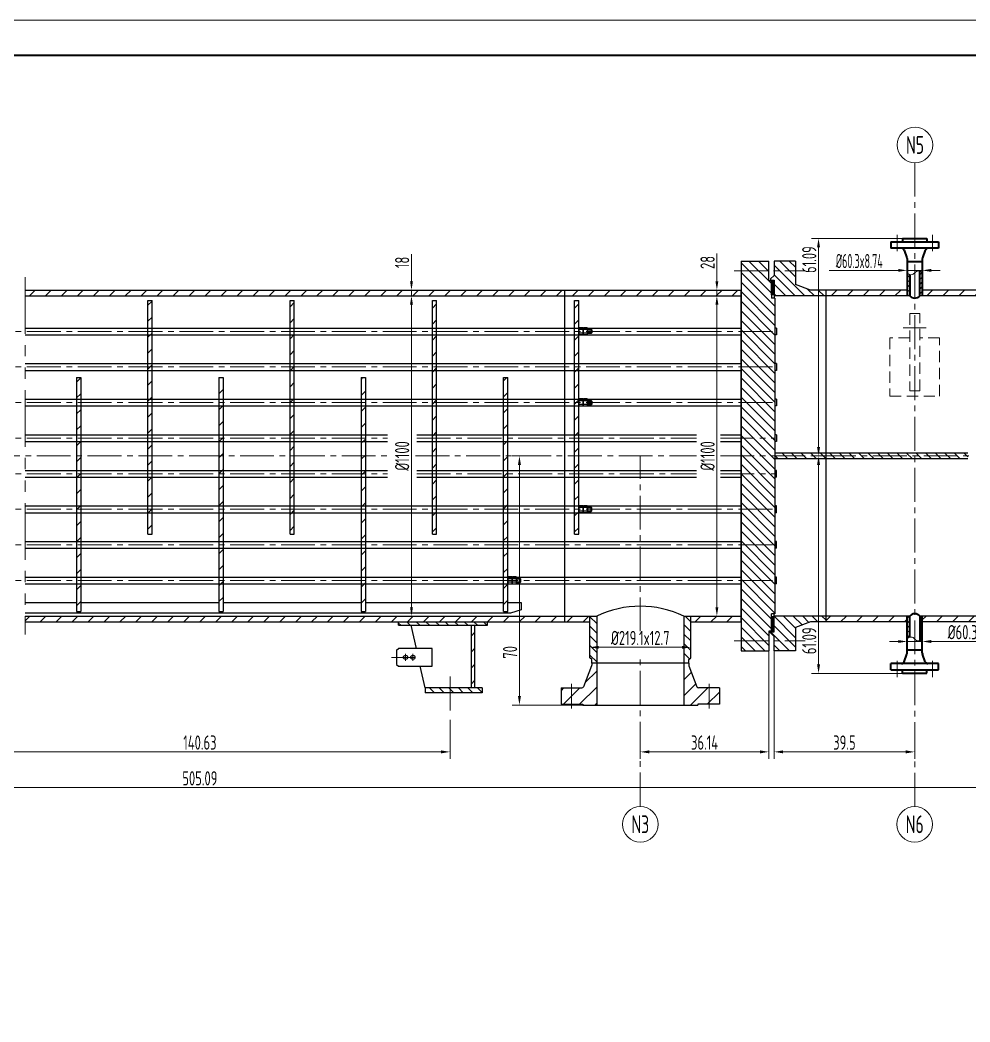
# Model space of a CAD drawing. Header units: millimetres. Extents: x 5765 to 6606, y -201 to 393.
# Drawn here: x 6048.9 to 6315.9, y 111.9 to 393.4 of the extents above; entities that cross this region are included whole.
import ezdxf
from ezdxf.enums import TextEntityAlignment as Align

# ---------------------------------------------------------------- set-up
doc = ezdxf.new("R2010")
doc.units = ezdxf.units.MM
for name, pattern in [('CENTER2', [28.575, 19.05, -3.175, 3.175, -3.175]), ('DASHED2', [9.525, 6.35, -3.175]), ('PHANTOM2', [31.75, 15.875, -3.175, 3.175, -3.175, 3.175, -3.175])]:
    doc.linetypes.add(name, pattern=pattern)
for name, color, linetype, lineweight in [('1粗实线', 7, 'Continuous', 35), ('2细实线', 3, 'Continuous', 13), ('3中心线', 1, 'CENTER2', 13), ('4虚线', 4, 'DASHED2', 13), ('5双点划线', 2, 'PHANTOM2', 13), ('6剖面线', 6, 'Continuous', 13), ('7文本', 2, 'Continuous', 13), ('8标注', 3, 'Continuous', 13), ('9图表', 4, 'Continuous', 13)]:
    doc.layers.add(name, color=color, linetype=linetype, lineweight=lineweight)
doc.styles.add('lanpec', font='bpec_e.shx', dxfattribs={"width": 0.75, "bigfont": 'hztxt.shx'})
doc.styles.add('lanpec-dim', font='bpec_e.shx', dxfattribs={"width": 0.75})
doc.dimstyles.new('lanpec', dxfattribs={"dimtxt": 4, "dimasz": 2.5, "dimexe": 2, "dimexo": 0, "dimtad": 1, "dimdsep": 46, "dimtxsty": 'lanpec-dim', "dimcen": 2.5, "dimclrd": 256, "dimclre": 256, "dimclrt": 256, "dimazin": 0, "dimtfac": 1, "dimtmove": 0, "dimatfit": 3, "dimfxl": 1, "dimlwd": -1, "dimlwe": -1, "dimarcsym": 0})
doc.dimstyles.new('lanpec$0', dxfattribs={"dimscale": 10, "dimtxt": 4, "dimasz": 2.5, "dimexe": 2, "dimexo": 0, "dimtad": 1, "dimdec": 1, "dimdsep": 46, "dimtxsty": 'lanpec-dim', "dimcen": 0.09, "dimclrd": 256, "dimclre": 256, "dimclrt": 256, "dimadec": 1, "dimazin": 0, "dimtfac": 0.707, "dimtdec": 1, "dimtmove": 0, "dimatfit": 3, "dimfxl": 1, "dimarcsym": 0})
pattern_1 = [(45, (5991.3217, 1257.0338), (-2.245064, 2.245064), [])]
pattern_2 = [(45, (6005.6217, 1257.0338), (-2.245064, 2.245064), [])]
pattern_3 = [(45, (4360.20915, 1256.1828), (-0.6735192, 0.6735192), [])]

# ---------------------------------------------------------------- blocks, each defined once
blk = doc.blocks.new('A1')
at = {"layer": '1粗实线'}
blk.add_lwpolyline([(-816, 10), (-10, 10), (-10, 584), (-816, 584)], close=True, dxfattribs=at)
at = {"layer": '9图表'}
blk.add_lwpolyline([(-841, 0), (0, 0), (0, 594), (-841, 594)], close=True, dxfattribs=at)
blk = doc.blocks.new('*D44')
at = {"layer": '8标注', "transparency": 16777216}
for p, q in [((6158.92, 315.95), (6160.92, 315.95)), ((6158.92, 313.45), (6158.92, 228.45)), ((6158.92, 225.95), (6160.92, 225.95))]:
    blk.add_line(p, q, dxfattribs=at)
for points in [[(6158.51, 313.45), (6159.34, 313.45), (6158.92, 315.95)], [(6158.51, 228.45), (6159.34, 228.45), (6158.92, 225.95)]]:
    blk.add_solid(points, dxfattribs=at)
at = {"layer": 'Defpoints', "color": 0, "transparency": 16777216}
for p in [(6158.92, 315.95), (6158.92, 225.95), (6158.92, 225.95)]:
    blk.add_point(p, dxfattribs=at)
at = {"layer": '8标注', "transparency": 16777216, "insert": (6156.3, 270.95), "char_height": 4, "attachment_point": 5, "rotation": 90, "style": 'lanpec-dim'}
blk.add_mtext('%%C1100', dxfattribs=at)
blk = doc.blocks.new('*D45')
at = {"layer": '8标注', "transparency": 16777216}
for p, q in [((6158.92, 320.05), (6158.92, 327.68)), ((6162.92, 317.55), (6156.92, 317.55)), ((6162.92, 315.95), (6156.92, 315.95)), ((6158.92, 315.95), (6158.92, 317.55)), ((6158.92, 313.45), (6158.92, 310.95))]:
    blk.add_line(p, q, dxfattribs=at)
for points in [[(6158.51, 320.05), (6159.34, 320.05), (6158.92, 317.55)], [(6158.51, 313.45), (6159.34, 313.45), (6158.92, 315.95)]]:
    blk.add_solid(points, dxfattribs=at)
at = {"layer": 'Defpoints', "color": 0, "transparency": 16777216}
for p in [(6158.92, 317.55), (6162.92, 317.55), (6162.92, 315.95)]:
    blk.add_point(p, dxfattribs=at)
at = {"layer": '8标注', "transparency": 16777216, "insert": (6156.3, 325.33), "char_height": 4, "attachment_point": 5, "rotation": 90, "style": 'lanpec-dim'}
blk.add_mtext('18', dxfattribs=at)
blk = doc.blocks.new('*D58')
at = {"layer": '8标注', "transparency": 16777216}
for p, q in [((6209.06, 217.17), (6209.06, 219.17)), ((6211.56, 217.17), (6234.93, 217.17)), ((6237.43, 215.78), (6237.43, 219.17))]:
    blk.add_line(p, q, dxfattribs=at)
for points in [[(6211.56, 217.59), (6211.56, 216.76), (6209.06, 217.17)], [(6234.93, 217.59), (6234.93, 216.76), (6237.43, 217.17)]]:
    blk.add_solid(points, dxfattribs=at)
at = {"layer": 'Defpoints', "color": 0, "transparency": 16777216}
for p in [(6209.06, 217.17), (6237.43, 217.17), (6237.43, 215.78)]:
    blk.add_point(p, dxfattribs=at)
at = {"layer": '8标注', "transparency": 16777216, "insert": (6223.24, 219.8), "char_height": 4, "attachment_point": 5, "style": 'lanpec-dim'}
blk.add_mtext('%%C219.1x12.7', dxfattribs=at)
blk = doc.blocks.new('*D63')
at = {"layer": '8标注', "transparency": 16777216}
for p, q in [((6298.25, 218.81), (6298.25, 220.81)), ((6302.52, 217.75), (6302.52, 220.81)), ((6295.75, 218.81), (6293.25, 218.81)), ((6298.25, 218.81), (6302.52, 218.81)), ((6305.02, 218.81), (6328.33, 218.81))]:
    blk.add_line(p, q, dxfattribs=at)
for points in [[(6295.75, 219.22), (6295.75, 218.39), (6298.25, 218.81)], [(6305.02, 219.22), (6305.02, 218.39), (6302.52, 218.81)]]:
    blk.add_solid(points, dxfattribs=at)
at = {"layer": 'Defpoints', "color": 0, "transparency": 16777216}
for p in [(6298.25, 218.81), (6298.25, 218.81), (6302.52, 217.75)]:
    blk.add_point(p, dxfattribs=at)
at = {"layer": '8标注', "transparency": 16777216, "insert": (6317.92, 221.43), "char_height": 4, "attachment_point": 5, "style": 'lanpec-dim'}
blk.add_mtext('%%C60.3x8.74', dxfattribs=at)
blk = doc.blocks.new('管口号')
at = {"layer": '2细实线'}
blk.add_circle((0, 5), 5, dxfattribs=at)
at = {"layer": '7文本', "style": 'lanpec', "width": 0.75}
blk.add_attdef('N', text='', height=5, dxfattribs=at).set_placement((0, 5), align=Align.MIDDLE_CENTER)
blk = doc.blocks.new('*D73')
at = {"layer": '8标注', "transparency": 16777216}
for p, q in [((5846.89, 270.95), (5846.89, 175.74)), ((6351.98, 270.95), (6351.98, 175.74)), ((5849.39, 177.74), (6349.48, 177.74))]:
    blk.add_line(p, q, dxfattribs=at)
for points in [[(5849.39, 178.16), (5849.39, 177.32), (5846.89, 177.74)], [(6349.48, 178.16), (6349.48, 177.32), (6351.98, 177.74)]]:
    blk.add_solid(points, dxfattribs=at)
at = {"layer": 'Defpoints', "color": 0, "transparency": 16777216}
for p in [(5846.89, 270.95), (6351.98, 270.95), (6351.98, 177.74)]:
    blk.add_point(p, dxfattribs=at)
at = {"layer": '8标注', "transparency": 16777216, "insert": (6099.44, 180.36), "char_height": 4, "attachment_point": 5, "style": 'lanpec-dim'}
blk.add_mtext('505.09', dxfattribs=at)
blk = doc.blocks.new('*D49')
at = {"layer": '8标注', "transparency": 16777216}
for p, q in [((6169.75, 196.79), (6169.75, 185.79)), ((6029.12, 187.79), (6029.12, 189.79)), ((6031.62, 187.79), (6167.25, 187.79))]:
    blk.add_line(p, q, dxfattribs=at)
for points in [[(6031.62, 188.21), (6031.62, 187.37), (6029.12, 187.79)], [(6167.25, 188.21), (6167.25, 187.37), (6169.75, 187.79)]]:
    blk.add_solid(points, dxfattribs=at)
at = {"layer": 'Defpoints', "color": 0, "transparency": 16777216}
for p in [(6169.75, 196.79), (6029.12, 187.79), (6169.75, 187.79)]:
    blk.add_point(p, dxfattribs=at)
at = {"layer": '8标注', "transparency": 16777216, "insert": (6099.44, 190.41), "char_height": 4, "attachment_point": 5, "style": 'lanpec-dim'}
blk.add_mtext('140.63', dxfattribs=at)
blk = doc.blocks.new('*D51')
at = {"layer": '8标注', "transparency": 16777216}
for p, q in [((6260.88, 216.2), (6260.88, 185.79)), ((6300.38, 193.87), (6300.38, 185.79)), ((6297.88, 187.79), (6263.38, 187.79))]:
    blk.add_line(p, q, dxfattribs=at)
for points in [[(6263.38, 188.21), (6263.38, 187.37), (6260.88, 187.79)], [(6297.88, 188.21), (6297.88, 187.37), (6300.38, 187.79)]]:
    blk.add_solid(points, dxfattribs=at)
at = {"layer": 'Defpoints', "color": 0, "transparency": 16777216}
for p in [(6260.88, 216.2), (6300.38, 193.87), (6260.88, 187.79)]:
    blk.add_point(p, dxfattribs=at)
at = {"layer": '8标注', "transparency": 16777216, "insert": (6280.63, 190.41), "char_height": 4, "attachment_point": 5, "style": 'lanpec-dim'}
blk.add_mtext('39.5', dxfattribs=at)
blk = doc.blocks.new('*D52')
at = {"layer": '8标注', "transparency": 16777216}
for p, q in [((6259.38, 216.2), (6259.38, 185.79)), ((6223.24, 195.31), (6223.24, 185.79)), ((6256.88, 187.79), (6225.74, 187.79))]:
    blk.add_line(p, q, dxfattribs=at)
for points in [[(6225.74, 188.21), (6225.74, 187.37), (6223.24, 187.79)], [(6256.88, 188.21), (6256.88, 187.37), (6259.38, 187.79)]]:
    blk.add_solid(points, dxfattribs=at)
at = {"layer": 'Defpoints', "color": 0, "transparency": 16777216}
for p in [(6259.38, 216.2), (6223.24, 195.31), (6223.24, 187.79)]:
    blk.add_point(p, dxfattribs=at)
at = {"layer": '8标注', "transparency": 16777216, "insert": (6241.31, 190.41), "char_height": 4, "attachment_point": 5, "style": 'lanpec-dim'}
blk.add_mtext('36.14', dxfattribs=at)
blk = doc.blocks.new('*D67')
at = {"layer": '8标注', "transparency": 16777216}
for p, q in [((6195.21, 270.95), (6187.27, 270.95)), ((6189.27, 203.45), (6189.27, 268.45)), ((6208.18, 200.95), (6187.27, 200.95))]:
    blk.add_line(p, q, dxfattribs=at)
for points in [[(6188.85, 268.45), (6189.69, 268.45), (6189.27, 270.95)], [(6188.85, 203.45), (6189.69, 203.45), (6189.27, 200.95)]]:
    blk.add_solid(points, dxfattribs=at)
at = {"layer": 'Defpoints', "color": 0, "transparency": 16777216}
for p in [(6189.27, 270.95), (6195.21, 270.95), (6208.18, 200.95)]:
    blk.add_point(p, dxfattribs=at)
at = {"layer": '8标注', "transparency": 16777216, "insert": (6186.65, 215.77), "char_height": 4, "attachment_point": 5, "rotation": 90, "style": 'lanpec-dim'}
blk.add_mtext('70', dxfattribs=at)
blk = doc.blocks.new('*D68')
at = {"layer": '8标注', "transparency": 16777216}
for p, q in [((6296.95, 332.04), (6271.35, 332.04)), ((6273.35, 329.54), (6273.35, 273.45)), ((6272.01, 270.95), (6275.35, 270.95))]:
    blk.add_line(p, q, dxfattribs=at)
for points in [[(6272.93, 329.54), (6273.77, 329.54), (6273.35, 332.04)], [(6272.93, 273.45), (6273.77, 273.45), (6273.35, 270.95)]]:
    blk.add_solid(points, dxfattribs=at)
at = {"layer": 'Defpoints', "color": 0, "transparency": 16777216}
for p in [(6296.95, 332.04), (6272.01, 270.95), (6273.35, 270.95)]:
    blk.add_point(p, dxfattribs=at)
at = {"layer": '8标注', "transparency": 16777216, "insert": (6270.73, 326.13), "char_height": 4, "attachment_point": 5, "rotation": 90, "style": 'lanpec-dim'}
blk.add_mtext('61.09', dxfattribs=at)
blk = doc.blocks.new('*D69')
at = {"layer": '8标注', "transparency": 16777216}
for p, q in [((6272.01, 270.95), (6275.35, 270.95)), ((6273.35, 212.36), (6273.35, 268.45)), ((6297.73, 209.86), (6271.35, 209.86))]:
    blk.add_line(p, q, dxfattribs=at)
for points in [[(6272.93, 268.45), (6273.77, 268.45), (6273.35, 270.95)], [(6272.93, 212.36), (6273.77, 212.36), (6273.35, 209.86)]]:
    blk.add_solid(points, dxfattribs=at)
at = {"layer": 'Defpoints', "color": 0, "transparency": 16777216}
for p in [(6272.01, 270.95), (6273.35, 270.95), (6297.73, 209.86)]:
    blk.add_point(p, dxfattribs=at)
at = {"layer": '8标注', "transparency": 16777216, "insert": (6270.73, 219.01), "char_height": 4, "attachment_point": 5, "rotation": 90, "style": 'lanpec-dim'}
blk.add_mtext('61.09', dxfattribs=at)
blk = doc.blocks.new('*D71')
at = {"layer": '8标注', "transparency": 16777216}
for p, q in [((6298.25, 323.09), (6298.25, 325.09)), ((6302.52, 324.15), (6302.52, 321.09)), ((6295.75, 323.09), (6276.35, 323.09)), ((6302.52, 323.09), (6298.25, 323.09)), ((6305.02, 323.09), (6307.52, 323.09))]:
    blk.add_line(p, q, dxfattribs=at)
for points in [[(6295.75, 323.51), (6295.75, 322.68), (6298.25, 323.09)], [(6305.02, 323.51), (6305.02, 322.68), (6302.52, 323.09)]]:
    blk.add_solid(points, dxfattribs=at)
at = {"layer": 'Defpoints', "color": 0, "transparency": 16777216}
for p in [(6302.52, 324.15), (6298.25, 323.09), (6298.25, 323.09)]:
    blk.add_point(p, dxfattribs=at)
at = {"layer": '8标注', "transparency": 16777216, "insert": (6284.8, 325.72), "char_height": 4, "attachment_point": 5, "style": 'lanpec-dim'}
blk.add_mtext('{\\W0.6;%%C60.3x8.74}', dxfattribs=at)
blk = doc.blocks.new('*D76')
at = {"layer": '8标注', "transparency": 16777216}
for p, q in [((6244.77, 315.95), (6246.77, 315.95)), ((6244.77, 313.45), (6244.77, 228.45)), ((6244.77, 225.95), (6246.77, 225.95))]:
    blk.add_line(p, q, dxfattribs=at)
for points in [[(6244.36, 313.45), (6245.19, 313.45), (6244.77, 315.95)], [(6244.36, 228.45), (6245.19, 228.45), (6244.77, 225.95)]]:
    blk.add_solid(points, dxfattribs=at)
at = {"layer": 'Defpoints', "color": 0, "transparency": 16777216}
for p in [(6244.77, 315.95), (6244.77, 225.95), (6244.77, 225.95)]:
    blk.add_point(p, dxfattribs=at)
at = {"layer": '8标注', "transparency": 16777216, "insert": (6242.15, 270.95), "char_height": 4, "attachment_point": 5, "rotation": 90, "style": 'lanpec-dim'}
blk.add_mtext('%%C1100', dxfattribs=at)
blk = doc.blocks.new('*D77')
at = {"layer": '8标注', "transparency": 16777216}
for p, q in [((6244.77, 320.05), (6244.77, 327.84)), ((6248.77, 317.55), (6242.77, 317.55)), ((6248.77, 315.95), (6242.77, 315.95)), ((6244.77, 315.95), (6244.77, 317.55)), ((6244.77, 313.45), (6244.77, 310.95))]:
    blk.add_line(p, q, dxfattribs=at)
for points in [[(6244.36, 320.05), (6245.19, 320.05), (6244.77, 317.55)], [(6244.36, 313.45), (6245.19, 313.45), (6244.77, 315.95)]]:
    blk.add_solid(points, dxfattribs=at)
at = {"layer": 'Defpoints', "color": 0, "transparency": 16777216}
for p in [(6244.77, 317.55), (6248.77, 317.55), (6248.77, 315.95)]:
    blk.add_point(p, dxfattribs=at)
at = {"layer": '8标注', "transparency": 16777216, "insert": (6242.15, 325.33), "char_height": 4, "attachment_point": 5, "rotation": 90, "style": 'lanpec-dim'}
blk.add_mtext('28', dxfattribs=at)

msp = doc.modelspace()

# ---------------------------------------------------------------- hatches: boundary and pattern name
at = {"layer": '6剖面线'}
h = msp.add_hatch(dxfattribs=at)
h.set_pattern_fill('ANSI31', color=256, scale=0.6, angle=90, style=0)
h.set_pattern_definition([(135, (731.47, -329.51), (-1.3470384, -1.3470384), [])])
h.paths.add_polyline_path([(6251.584, 325.701), (6259.384, 325.701), (6259.384, 322.951), (6251.584, 322.951)])
h.paths.add_polyline_path([(6251.584, 317.551), (6251.584, 322.951), (6259.384, 322.951), (6259.384, 320.201), (6260.084, 320.201), (6260.084, 316.201), (6260.084, 315.301), (6261.084, 315.301), (6261.084, 305.951), (6251.584, 305.951)])
h.paths.add_polyline_path([(6251.584, 305.951), (6261.084, 305.951), (6261.084, 295.951), (6251.584, 295.951)])
h.paths.add_polyline_path([(6251.584, 295.951), (6261.084, 295.951), (6261.084, 285.951), (6251.584, 285.951)])
h.paths.add_polyline_path([(6251.584, 285.951), (6261.084, 285.951), (6261.084, 275.951), (6251.584, 275.951)])
h.paths.add_polyline_path([(6251.584, 275.951), (6261.084, 275.951), (6261.084, 270.951), (6251.584, 270.951)])
h.paths.add_polyline_path([(6251.584, 270.951), (6261.084, 270.951), (6261.084, 265.951), (6251.584, 265.951)])
h.paths.add_polyline_path([(6251.584, 265.951), (6261.084, 265.951), (6261.084, 255.951), (6251.584, 255.951)])
h.paths.add_polyline_path([(6251.584, 255.951), (6261.084, 255.951), (6261.084, 245.951), (6251.584, 245.951)])
h.paths.add_polyline_path([(6251.584, 245.951), (6261.084, 245.951), (6261.084, 235.951), (6251.584, 235.951)])
h.paths.add_polyline_path([(6251.584, 235.951), (6261.084, 235.951), (6261.084, 226.601), (6260.084, 226.601), (6260.084, 221.701), (6259.384, 221.701), (6259.384, 218.951), (6251.584, 218.951)])
h.paths.add_polyline_path([(6251.584, 218.951), (6259.384, 218.951), (6259.384, 216.201), (6251.584, 216.201)])
h = msp.add_hatch(dxfattribs=at)
h.set_pattern_fill('ANSI31', color=256, scale=0.6, angle=90, style=0)
h.set_pattern_definition([(135, (-65372.3216, -31459.762), (-1.34703842, -1.34703842), [])])
h.paths.add_polyline_path([(6260.884, 322.951), (6260.884, 325.701), (6266.884, 325.701), (6266.884, 322.951)])
h.paths.add_polyline_path([(6266.884, 322.951), (6266.884, 319.151), (6271.084, 317.551), (6275.384, 317.551), (6275.384, 315.951), (6260.884, 315.951), (6260.884, 320.351), (6259.884, 320.351), (6259.884, 320.701), (6260.884, 321.701), (6260.884, 322.951)])
h = msp.add_hatch(dxfattribs=at)
h.set_pattern_fill('ANSI31', color=256, scale=0.3, style=0)
h.set_pattern_definition(pattern_3)
h.paths.add_polyline_path([(6301.8, 322.89, -0.1674325), (6302.52, 322.402), (6302.52, 315.951), (6301.8, 315.951)])
h.paths.add_polyline_path([(6298.248, 322.402, 0.1674325), (6298.968, 321.914), (6298.968, 315.951), (6298.248, 315.951)])
h = msp.add_hatch(dxfattribs=at)
h.set_pattern_fill('ANSI37', color=256, scale=0.1, style=0)
h.set_pattern_definition([(45, (4723.50433, 1249.8137), (-0.224506403, 0.224506403), []), (135, (4723.50433, 1249.8137), (-0.224506403, -0.224506403), [])])
h.paths.add_polyline_path([(6260.884, 316.201), (6260.084, 316.201), (6260.084, 320.201), (6260.884, 320.201)])
h = msp.add_hatch(dxfattribs=at)
h.set_pattern_fill('ANSI31', color=256, style=0)
h.set_pattern_definition(pattern_1)
h.paths.add_polyline_path([(6225.379, 317.551), (6225.379, 315.951), (6251.584, 315.951), (6251.584, 317.551)])
h.paths.add_polyline_path([(6225.379, 315.951), (6225.379, 317.551), (6050.332, 317.551), (6050.332, 315.951)])
h = msp.add_hatch(dxfattribs=at)
h.set_pattern_fill('ANSI31', color=256, style=0)
h.set_pattern_definition(pattern_2)
h.paths.add_polyline_path([(6302.52, 317.551), (6302.52, 315.951), (6325.384, 315.951), (6325.384, 317.551)])
h.paths.add_polyline_path([(6298.248, 315.951), (6298.248, 317.551), (6275.384, 317.551), (6275.384, 315.951)])
h = msp.add_hatch(dxfattribs=at)
h.set_pattern_fill('ANSI31', color=256, style=0)
h.set_pattern_definition(pattern_1)
h.paths.add_polyline_path([(6084.784, 248.951), (6085.984, 248.951), (6085.984, 314.651), (6084.784, 314.651)])
h = msp.add_hatch(dxfattribs=at)
h.set_pattern_fill('ANSI31', color=256, style=0)
h.set_pattern_definition(pattern_1)
h.paths.add_polyline_path([(6124.784, 248.951), (6125.984, 248.951), (6125.984, 314.651), (6124.784, 314.651)])
h = msp.add_hatch(dxfattribs=at)
h.set_pattern_fill('ANSI31', color=256, style=0)
h.set_pattern_definition(pattern_1)
h.paths.add_polyline_path([(6164.784, 248.951), (6165.984, 248.951), (6165.984, 314.651), (6164.784, 314.651)])
h = msp.add_hatch(dxfattribs=at)
h.set_pattern_fill('ANSI31', color=256, style=0)
h.set_pattern_definition([(45, (6031.3217, 1257.0338), (-2.245064, 2.245064), [])])
h.paths.add_polyline_path([(6204.784, 248.951), (6205.984, 248.951), (6205.984, 314.651), (6204.784, 314.651)])
h = msp.add_hatch(dxfattribs=at)
h.set_pattern_fill('ANSI31', color=256, style=0)
h.set_pattern_definition([(45, (6065.5334, 270.0236), (-2.24506, 2.24506), [])])
h.paths.add_polyline_path([(6065.984, 270.951), (6064.784, 270.951), (6064.784, 267.451), (6065.984, 267.451)])
h.paths.add_polyline_path([(6065.984, 267.451), (6064.784, 267.451), (6064.784, 260.951), (6065.984, 260.951)])
h.paths.add_polyline_path([(6065.984, 260.951), (6064.784, 260.951), (6064.784, 250.951), (6065.984, 250.951)])
h.paths.add_polyline_path([(6065.984, 250.951), (6064.784, 250.951), (6064.784, 240.951), (6065.984, 240.951)])
h.paths.add_polyline_path([(6065.984, 240.951), (6064.784, 240.951), (6064.784, 232.201), (6065.984, 232.201)])
h.paths.add_polyline_path([(6065.984, 232.201), (6064.784, 232.201), (6064.784, 227.251), (6065.984, 227.251)])
h.paths.add_polyline_path([(6065.984, 292.951), (6064.784, 292.951), (6064.784, 290.951), (6065.984, 290.951)])
h.paths.add_polyline_path([(6065.984, 290.951), (6064.784, 290.951), (6064.784, 280.951), (6065.984, 280.951)])
h.paths.add_polyline_path([(6065.984, 280.951), (6064.784, 280.951), (6064.784, 274.451), (6065.984, 274.451)])
h.paths.add_polyline_path([(6065.984, 274.451), (6064.784, 274.451), (6064.784, 270.951), (6065.984, 270.951)])
h = msp.add_hatch(dxfattribs=at)
h.set_pattern_fill('ANSI31', color=256, style=0)
h.set_pattern_definition(pattern_1)
h.paths.add_polyline_path([(6105.984, 292.951), (6104.784, 292.951), (6104.784, 227.251), (6105.984, 227.251)])
h = msp.add_hatch(dxfattribs=at)
h.set_pattern_fill('ANSI31', color=256, style=0)
h.set_pattern_definition(pattern_1)
h.paths.add_polyline_path([(6145.984, 292.951), (6144.784, 292.951), (6144.784, 227.251), (6145.984, 227.251)])
h = msp.add_hatch(dxfattribs=at)
h.set_pattern_fill('ANSI31', color=256, style=0)
h.set_pattern_definition(pattern_1)
h.paths.add_polyline_path([(6185.984, 292.951), (6184.784, 292.951), (6184.784, 227.251), (6185.984, 227.251)])
h = msp.add_hatch(dxfattribs=at)
h.set_pattern_fill('ANSI31', color=256, scale=0.6, angle=90, style=0)
h.set_pattern_definition([(135, (-1036.39, 25.12), (-1.3470384, -1.3470384), [])])
edge = h.paths.add_edge_path()
edge.add_ellipse((6327.884, 270.951), major_axis=(0, 45), ratio=0.5, start_angle=270, end_angle=271.01865, ccw=False)
edge.add_line((6350.384, 270.951), (6327.884, 270.951))
edge.add_line((6327.884, 270.951), (6327.884, 271.751))
edge.add_line((6327.884, 271.751), (6350.38, 271.751))
edge = h.paths.add_edge_path()
edge.add_ellipse((6327.884, 270.951), major_axis=(0, 45), ratio=0.5, start_angle=268.98135, end_angle=270, ccw=False)
edge.add_line((6350.38, 270.151), (6327.884, 270.151))
edge.add_line((6327.884, 270.151), (6327.884, 270.951))
edge.add_line((6327.884, 270.951), (6350.384, 270.951))
h.paths.add_polyline_path([(6261.084, 271.751), (6315.35, 271.751), (6315.35, 270.951), (6261.084, 270.951)])
h.paths.add_polyline_path([(6261.084, 270.951), (6315.35, 270.951), (6315.35, 270.151), (6261.084, 270.151)])
h.paths.add_polyline_path([(6322.38, 270.951), (6322.38, 270.151), (6327.884, 270.151), (6327.884, 270.951)])
h.paths.add_polyline_path([(6322.38, 271.751), (6322.38, 270.951), (6327.884, 270.951), (6327.884, 271.751)])
h = msp.add_hatch(dxfattribs=at)
h.set_pattern_fill('ANSI31', color=256, style=0)
h.set_pattern_definition([(45, (4709.2043, 1249.8137), (-2.245064, 2.245064), [])])
h.paths.add_polyline_path([(6251.584, 225.951), (6237.427, 225.951), (6237.427, 224.351), (6251.584, 224.351)])
h.paths.add_polyline_path([(6209.059, 224.351), (6209.059, 225.951), (6050.332, 225.951), (6050.332, 224.351), (6123.011, 224.351), (6123.925, 224.351), (6125.639, 224.351), (6127.493, 224.351), (6128.267, 224.351)])
h = msp.add_hatch(dxfattribs=at)
h.set_pattern_fill('ANSI31', color=256, scale=0.6, angle=90, style=0)
h.set_pattern_definition([(135, (6209.2634, 217.485), (-1.34704, -1.34704), [])])
h.paths.add_polyline_path([(6209.593, 225.951), (6209.059, 225.951), (6209.059, 214.246), (6209.593, 213.712)])
h.paths.add_polyline_path([(6237.427, 225.951), (6236.893, 225.951), (6236.893, 213.712), (6237.427, 214.246)])
h.paths.add_polyline_path([(6210.993, 212.751), (6209.593, 212.751), (6209.593, 225.951), (6210.993, 225.951)])
h.paths.add_polyline_path([(6236.893, 212.751), (6235.493, 212.751), (6235.493, 225.951), (6236.893, 225.951)])
h = msp.add_hatch(dxfattribs=at)
h.set_pattern_fill('ANSI31', color=256, scale=0.6, angle=90, style=0)
h.set_pattern_definition([(135, (6005.6217, 1257.0338), (-1.3470384, -1.3470384), [])])
h.paths.add_polyline_path([(6275.384, 225.951), (6275.384, 224.351), (6271.084, 224.351), (6266.884, 222.751), (6266.884, 218.951), (6260.884, 218.951), (6260.884, 220.201), (6259.884, 221.201), (6259.884, 221.551), (6260.884, 221.551), (6260.884, 225.951)])
h.paths.add_polyline_path([(6266.884, 218.951), (6266.884, 216.201), (6260.884, 216.201), (6260.884, 218.951)])
h = msp.add_hatch(dxfattribs=at)
h.set_pattern_fill('ANSI37', color=256, scale=0.1, style=0)
h.set_pattern_definition([(315, (-65372.32156, 32001.66342), (-0.224506403, -0.224506403), []), (225, (-65372.32156, 32001.66342), (-0.224506403, 0.224506403), [])])
h.paths.add_polyline_path([(6260.884, 221.701), (6260.084, 221.701), (6260.084, 225.701), (6260.884, 225.701)])
h = msp.add_hatch(dxfattribs=at)
h.set_pattern_fill('ANSI31', color=256, style=0)
h.set_pattern_definition(pattern_2)
h.paths.add_polyline_path([(6302.52, 224.351), (6302.52, 225.951), (6325.384, 225.951), (6325.384, 224.351)])
h.paths.add_polyline_path([(6298.248, 225.951), (6298.248, 224.351), (6275.384, 224.351), (6275.384, 225.951)])
h = msp.add_hatch(dxfattribs=at)
h.set_pattern_fill('ANSI31', color=256, scale=0.3, style=0)
h.set_pattern_definition(pattern_3)
h.paths.add_polyline_path([(6301.8, 219.011, 0.1674325), (6302.52, 219.499), (6302.52, 225.951), (6301.8, 225.951)])
h.paths.add_polyline_path([(6298.248, 219.499, -0.1674325), (6298.968, 219.987), (6298.968, 225.951), (6298.248, 225.951)])
h = msp.add_hatch(dxfattribs=at)
h.set_pattern_fill('ANSI31', color=256, scale=0.6, angle=90, style=0)
h.set_pattern_definition([(135, (6168.8044, 223.8968), (-1.34704, -1.34704), [])])
h.paths.add_polyline_path([(6172.618, 224.351), (6167.363, 224.351), (6167.363, 223.351), (6172.618, 223.351)])
h.paths.add_polyline_path([(6167.363, 223.351), (6167.363, 224.351), (6155.253, 224.351), (6155.253, 223.351)])
h.paths.add_polyline_path([(6172.618, 224.351), (6172.618, 223.351), (6180.253, 223.351), (6180.253, 224.351)])
h = msp.add_hatch(dxfattribs=at)
h.set_pattern_fill('ANSI31', color=256, style=0)
h.set_pattern_definition([(45, (4753.5555, 1249.8137), (-2.245064, 2.245064), [])])
h.paths.add_polyline_path([(6176.753, 223.351), (6175.753, 223.351), (6175.753, 205.751), (6176.753, 205.751)])
h = msp.add_hatch(dxfattribs=at)
h.set_pattern_fill('ANSI31', color=256, style=0)
h.set_pattern_definition(pattern_1)
h.paths.add_polyline_path([(6242.613, 205.761), (6241.113, 205.761), (6241.113, 201.151), (6242.613, 201.151)])
h.paths.add_polyline_path([(6244.113, 205.761), (6242.613, 205.761), (6242.613, 201.151), (6244.113, 201.151)])
h.paths.add_polyline_path([(6241.113, 201.151), (6239.433, 201.151), (6239.433, 200.951), (6235.493, 200.951), (6235.493, 212.751), (6236.893, 212.751), (6236.893, 212.143, 0.09138), (6236.926, 211.965), (6239.17, 206.082, 0.3110597), (6239.637, 205.761), (6241.113, 205.761)])
h.paths.add_polyline_path([(6245.493, 201.151), (6244.113, 201.151), (6244.113, 205.761), (6245.493, 205.761)])
h.paths.add_polyline_path([(6210.993, 200.951), (6207.053, 200.951), (6207.053, 201.151), (6203.873, 201.151), (6203.873, 205.761), (6206.849, 205.761, 0.3110597), (6207.316, 206.082), (6209.56, 211.965, 0.09138), (6209.593, 212.143), (6209.593, 212.751), (6210.993, 212.751)])
h.paths.add_polyline_path([(6203.873, 201.151), (6200.993, 201.151), (6200.993, 205.761), (6203.873, 205.761)])
h = msp.add_hatch(dxfattribs=at)
h.set_pattern_fill('ANSI31', color=256, scale=0.6, angle=90, style=0)
h.set_pattern_definition([(135, (4753.5555, 1249.8137), (-1.3470384, -1.3470384), [])])
h.paths.add_polyline_path([(6178.753, 204.351), (6178.753, 205.751), (6169.753, 205.751), (6169.753, 204.351)])
h.paths.add_polyline_path([(6169.753, 204.351), (6169.753, 205.751), (6162.753, 205.751), (6162.753, 204.351)])

# ---------------------------------------------------------------- linework, layer by layer
for p, q in [((6251.584, 325.701), (6251.584, 317.551)), ((6251.584, 325.701), (6259.384, 325.701)), ((6251.584, 325.701), (6251.584, 317.551)), ((6259.384, 320.201), (6259.384, 325.701)), ((6260.884, 325.701), (6260.884, 321.701)), ((6266.884, 325.701), (6260.884, 325.701)), ((6266.884, 325.701), (6266.884, 319.151)), ((6259.884, 320.701), (6260.884, 321.701)), ((6260.084, 320.201), (6259.384, 320.201)), ((6260.084, 320.201), (6259.384, 320.201)), ((6259.884, 320.701), (6259.884, 320.201)), ((6259.884, 320.351), (6260.884, 320.351)), ((6260.084, 320.201), (6260.084, 315.301)), ((6260.884, 320.351), (6260.884, 315.301)), ((6271.084, 317.551), (6266.884, 319.151)), ((6050.332, 317.551), (6225.379, 317.551)), ((6050.332, 315.951), (6224.659, 315.951)), ((6201.917, 317.551), (6201.917, 224.351)), ((6224.659, 315.951), (6251.584, 315.951)), ((6225.379, 317.551), (6251.584, 317.551)), ((6251.584, 224.351), (6251.584, 317.551)), ((6251.584, 317.551), (6251.584, 216.201)), ((6275.384, 315.951), (6260.884, 315.951)), ((6275.384, 317.551), (6271.084, 317.551)), ((6275.384, 317.551), (6275.384, 270.951)), ((6298.248, 317.551), (6275.384, 317.551)), ((6298.968, 315.951), (6275.384, 315.951)), ((6325.384, 315.951), (6301.8, 315.951)), ((6325.384, 317.551), (6302.52, 317.551)), ((6084.784, 248.951), (6084.784, 314.651)), ((6084.784, 314.651), (6085.984, 314.651)), ((6085.984, 248.951), (6085.984, 314.651)), ((6124.784, 248.951), (6124.784, 314.651)), ((6124.784, 314.651), (6125.984, 314.651)), ((6125.984, 248.951), (6125.984, 314.651)), ((6164.784, 248.951), (6164.784, 314.651)), ((6164.784, 314.651), (6165.984, 314.651)), ((6165.984, 248.951), (6165.984, 314.651)), ((6204.784, 248.951), (6204.784, 314.651)), ((6204.784, 314.651), (6205.984, 314.651)), ((6205.984, 248.951), (6205.984, 314.651)), ((6261.084, 315.301), (6260.084, 315.301)), ((6261.084, 315.301), (6261.084, 226.601)), ((6050.332, 306.901), (6251.584, 306.901)), ((6205.984, 306.901), (6209.834, 306.901)), ((6207.133, 306.951), (6206.055, 306.951)), ((6208.353, 306.951), (6207.275, 306.951)), ((6261.534, 306.901), (6261.084, 306.901)), ((6261.534, 306.901), (6261.534, 305.001)), ((6050.332, 305.001), (6251.584, 305.001)), ((6205.984, 305.201), (6205.984, 306.701)), ((6205.984, 305.001), (6209.834, 305.001)), ((6207.133, 306.451), (6206.055, 306.451)), ((6207.133, 305.451), (6206.055, 305.451)), ((6207.133, 304.951), (6206.055, 304.951)), ((6207.204, 305.201), (6207.204, 306.701)), ((6207.204, 305.201), (6207.204, 306.701)), ((6208.353, 306.451), (6207.275, 306.451)), ((6208.353, 305.451), (6207.275, 305.451)), ((6208.353, 304.951), (6207.275, 304.951)), ((6208.424, 305.201), (6208.424, 306.701)), ((6208.424, 306.551), (6209.424, 306.551)), ((6208.424, 306.351), (6209.624, 306.351)), ((6209.624, 305.551), (6208.424, 305.551)), ((6209.424, 305.351), (6208.424, 305.351)), ((6209.424, 306.551), (6209.624, 306.351)), ((6209.424, 306.551), (6209.424, 305.351)), ((6209.624, 305.551), (6209.424, 305.351)), ((6209.624, 306.351), (6209.624, 305.551)), ((6261.534, 305.001), (6261.084, 305.001)), ((6050.332, 296.901), (6251.584, 296.901)), ((6261.534, 296.901), (6261.084, 296.901)), ((6261.534, 296.901), (6261.534, 295.001)), ((6050.332, 295.001), (6251.584, 295.001)), ((6064.784, 292.951), (6064.784, 227.251)), ((6064.784, 292.951), (6065.984, 292.951)), ((6065.984, 292.951), (6065.984, 227.251)), ((6104.784, 292.951), (6104.784, 227.251)), ((6104.784, 292.951), (6105.984, 292.951)), ((6105.984, 292.951), (6105.984, 227.251)), ((6144.784, 292.951), (6144.784, 227.251)), ((6144.784, 292.951), (6145.984, 292.951)), ((6145.984, 292.951), (6145.984, 227.251)), ((6184.784, 227.251), (6184.784, 292.951)), ((6184.784, 292.951), (6185.984, 292.951)), ((6185.984, 227.251), (6185.984, 292.951)), ((6261.534, 295.001), (6261.084, 295.001)), ((6050.332, 286.901), (6251.584, 286.901)), ((6050.332, 285.001), (6251.584, 285.001)), ((6205.984, 286.901), (6209.834, 286.901)), ((6205.984, 285.201), (6205.984, 286.701)), ((6205.984, 285.001), (6209.834, 285.001)), ((6207.133, 286.951), (6206.055, 286.951)), ((6207.133, 286.451), (6206.055, 286.451)), ((6207.133, 285.451), (6206.055, 285.451)), ((6207.133, 284.951), (6206.055, 284.951)), ((6207.204, 285.201), (6207.204, 286.701)), ((6207.204, 285.201), (6207.204, 286.701)), ((6208.353, 286.951), (6207.275, 286.951)), ((6208.353, 286.451), (6207.275, 286.451)), ((6208.353, 285.451), (6207.275, 285.451)), ((6208.353, 284.951), (6207.275, 284.951)), ((6208.424, 285.201), (6208.424, 286.701)), ((6208.424, 286.551), (6209.424, 286.551)), ((6208.424, 286.351), (6209.624, 286.351)), ((6209.624, 285.551), (6208.424, 285.551)), ((6209.424, 285.351), (6208.424, 285.351)), ((6209.424, 286.551), (6209.624, 286.351)), ((6209.424, 286.551), (6209.424, 285.351)), ((6209.624, 285.551), (6209.424, 285.351)), ((6209.624, 286.351), (6209.624, 285.551)), ((6261.534, 286.901), (6261.084, 286.901)), ((6261.534, 285.001), (6261.084, 285.001)), ((6261.534, 286.901), (6261.534, 285.001)), ((6050.332, 276.901), (6152.221, 276.901)), ((6160.381, 276.901), (6239.02, 276.901)), ((6245.77, 276.901), (6251.584, 276.901)), ((6261.534, 276.901), (6261.084, 276.901)), ((6261.534, 276.901), (6261.534, 275.001)), ((6050.332, 275.001), (6152.221, 275.001)), ((6160.381, 275.001), (6239.02, 275.001)), ((6245.77, 275.001), (6251.584, 275.001)), ((6261.534, 275.001), (6261.084, 275.001)), ((6315.35, 271.751), (6261.084, 271.751)), ((6275.384, 270.951), (6275.384, 224.351)), ((6315.35, 270.151), (6261.084, 270.151)), ((6050.332, 266.901), (6152.221, 266.901)), ((6050.332, 265.001), (6152.221, 265.001)), ((6160.381, 266.901), (6239.02, 266.901)), ((6160.381, 265.001), (6239.02, 265.001)), ((6245.77, 266.901), (6251.584, 266.901)), ((6245.77, 265.001), (6251.584, 265.001)), ((6261.534, 266.901), (6261.084, 266.901)), ((6261.534, 265.001), (6261.084, 265.001)), ((6261.534, 265.001), (6261.534, 266.901)), ((6050.332, 256.901), (6251.584, 256.901)), ((6205.984, 256.901), (6209.834, 256.901)), ((6205.984, 256.701), (6205.984, 255.201)), ((6207.133, 256.951), (6206.055, 256.951)), ((6207.133, 256.451), (6206.055, 256.451)), ((6207.204, 256.701), (6207.204, 255.201)), ((6207.204, 256.701), (6207.204, 255.201)), ((6208.353, 256.951), (6207.275, 256.951)), ((6208.353, 256.451), (6207.275, 256.451)), ((6208.424, 256.701), (6208.424, 255.201)), ((6209.424, 256.551), (6208.424, 256.551)), ((6209.624, 256.351), (6208.424, 256.351)), ((6209.624, 256.351), (6209.424, 256.551)), ((6209.424, 255.351), (6209.424, 256.551)), ((6209.624, 255.551), (6209.624, 256.351)), ((6261.534, 256.901), (6261.084, 256.901)), ((6261.534, 255.001), (6261.534, 256.901)), ((6050.332, 255.001), (6251.584, 255.001)), ((6205.984, 255.001), (6209.834, 255.001)), ((6207.133, 255.451), (6206.055, 255.451)), ((6207.133, 254.951), (6206.055, 254.951)), ((6208.353, 255.451), (6207.275, 255.451)), ((6208.353, 254.951), (6207.275, 254.951)), ((6208.424, 255.551), (6209.624, 255.551)), ((6208.424, 255.351), (6209.424, 255.351)), ((6209.424, 255.351), (6209.624, 255.551)), ((6261.534, 255.001), (6261.084, 255.001)), ((6084.784, 248.951), (6085.984, 248.951)), ((6124.784, 248.951), (6125.984, 248.951)), ((6164.784, 248.951), (6165.984, 248.951)), ((6204.784, 248.951), (6205.984, 248.951)), ((6050.332, 246.901), (6251.584, 246.901)), ((6050.332, 245.001), (6251.584, 245.001)), ((6261.534, 246.901), (6261.084, 246.901)), ((6261.534, 245.001), (6261.084, 245.001)), ((6261.534, 245.001), (6261.534, 246.901)), ((6050.332, 236.901), (6251.584, 236.901)), ((6185.984, 236.901), (6189.834, 236.901)), ((6185.984, 236.701), (6185.984, 235.201)), ((6187.133, 236.951), (6186.055, 236.951)), ((6187.204, 236.701), (6187.204, 235.201)), ((6187.204, 236.701), (6187.204, 235.201)), ((6188.353, 236.951), (6187.275, 236.951)), ((6188.424, 236.701), (6188.424, 235.201)), ((6189.424, 236.551), (6188.424, 236.551)), ((6189.624, 236.351), (6189.424, 236.551)), ((6189.424, 235.351), (6189.424, 236.551)), ((6261.534, 236.901), (6261.084, 236.901)), ((6261.534, 235.001), (6261.534, 236.901)), ((6050.332, 235.001), (6251.584, 235.001)), ((6185.984, 235.001), (6189.834, 235.001)), ((6187.133, 236.451), (6186.055, 236.451)), ((6187.133, 235.451), (6186.055, 235.451)), ((6187.133, 234.951), (6186.055, 234.951)), ((6188.353, 236.451), (6187.275, 236.451)), ((6188.353, 235.451), (6187.275, 235.451)), ((6188.353, 234.951), (6187.275, 234.951)), ((6189.624, 236.351), (6188.424, 236.351)), ((6188.424, 235.551), (6189.624, 235.551)), ((6188.424, 235.351), (6189.424, 235.351)), ((6189.424, 235.351), (6189.624, 235.551)), ((6189.624, 235.551), (6189.624, 236.351)), ((6261.534, 235.001), (6261.084, 235.001)), ((6050.332, 229.751), (6064.784, 229.751)), ((6065.984, 229.751), (6104.784, 229.751)), ((6105.984, 229.751), (6144.784, 229.751)), ((6145.984, 229.751), (6184.784, 229.751)), ((6185.984, 229.751), (6189.784, 229.751)), ((6185.984, 229.751), (6189.784, 229.751)), ((6189.784, 229.751), (6189.784, 227.751)), ((6186.784, 226.751), (6050.332, 226.751)), ((6050.332, 225.951), (6210.993, 225.951)), ((6064.784, 227.251), (6065.984, 227.251)), ((6104.784, 227.251), (6105.984, 227.251)), ((6144.784, 227.251), (6145.984, 227.251)), ((6184.784, 227.251), (6185.984, 227.251)), ((6189.784, 227.751), (6186.784, 226.751)), ((6209.059, 214.246), (6209.059, 225.951)), ((6210.993, 225.951), (6210.993, 200.951)), ((6235.493, 225.951), (6251.584, 225.951)), ((6235.493, 225.951), (6235.493, 200.951)), ((6237.427, 214.246), (6237.427, 225.951)), ((6261.084, 226.601), (6260.084, 226.601)), ((6260.084, 221.701), (6260.084, 226.601)), ((6260.884, 221.551), (6260.884, 226.601)), ((6275.384, 225.951), (6260.884, 225.951)), ((6298.968, 225.951), (6275.384, 225.951)), ((6325.384, 225.951), (6301.8, 225.951)), ((6050.332, 224.351), (6123.011, 224.351)), ((6123.011, 224.351), (6209.059, 224.351)), ((6155.253, 223.351), (6155.253, 224.351)), ((6155.253, 223.351), (6167.363, 223.351)), ((6160.299, 216.851), (6158.861, 223.351)), ((6167.363, 223.351), (6180.253, 223.351)), ((6175.753, 205.751), (6175.753, 223.351)), ((6176.753, 205.751), (6176.753, 223.351)), ((6180.253, 223.351), (6180.253, 224.351)), ((6237.427, 224.351), (6251.584, 224.351)), ((6271.084, 224.351), (6266.884, 222.751)), ((6266.884, 222.751), (6266.884, 216.201)), ((6275.384, 224.351), (6271.084, 224.351)), ((6298.248, 224.351), (6275.384, 224.351)), ((6325.384, 224.351), (6302.52, 224.351)), ((6260.084, 221.701), (6259.384, 221.701)), ((6260.084, 221.701), (6259.384, 221.701)), ((6259.384, 221.701), (6259.384, 216.201)), ((6259.884, 221.201), (6259.884, 221.701)), ((6259.884, 221.551), (6260.884, 221.551)), ((6259.884, 221.201), (6260.884, 220.201)), ((6260.884, 216.201), (6260.884, 220.201)), ((6209.593, 213.712), (6209.059, 214.246)), ((6236.893, 213.712), (6237.427, 214.246)), ((6251.584, 216.201), (6259.384, 216.201)), ((6266.884, 216.201), (6260.884, 216.201)), ((6162.753, 205.751), (6161.404, 211.851)), ((6209.56, 211.965), (6207.316, 206.082)), ((6209.593, 212.751), (6209.593, 213.712)), ((6209.593, 212.751), (6209.593, 213.712)), ((6236.893, 212.751), (6209.593, 212.751)), ((6209.593, 212.751), (6209.593, 212.143)), ((6236.893, 212.751), (6236.893, 213.712)), ((6236.893, 212.751), (6236.893, 213.712)), ((6236.893, 212.751), (6236.893, 212.143)), ((6236.926, 211.965), (6239.17, 206.082)), ((6178.753, 205.751), (6162.753, 205.751)), ((6162.753, 205.751), (6162.753, 204.351)), ((6178.753, 205.751), (6178.753, 204.351)), ((6200.993, 205.761), (6200.993, 201.151)), ((6200.993, 205.761), (6206.849, 205.761)), ((6245.493, 205.761), (6239.637, 205.761)), ((6245.493, 205.761), (6245.493, 201.151)), ((6178.753, 204.351), (6162.753, 204.351)), ((6178.753, 204.351), (6162.753, 204.351)), ((6200.993, 201.151), (6207.053, 201.151)), ((6207.053, 201.151), (6207.053, 200.951)), ((6207.053, 200.951), (6239.433, 200.951)), ((6245.493, 201.151), (6239.433, 201.151)), ((6239.433, 201.151), (6239.433, 200.951))]:
    msp.add_line(p, q)
at = {"ltscale": 2}
for p, q in [((6154.753, 216.351), (6155.253, 216.851)), ((6164.753, 216.851), (6155.253, 216.851)), ((6164.753, 211.851), (6164.753, 216.851)), ((6154.753, 216.351), (6154.753, 212.351)), ((6154.753, 212.351), (6155.253, 211.851)), ((6155.253, 211.851), (6164.753, 211.851))]:
    msp.add_line(p, q, dxfattribs=at)
for points in [[(6260.084, 320.201), (6260.884, 320.201), (6260.884, 316.201), (6260.084, 316.201), (6260.084, 320.201)], [(6260.084, 221.701), (6260.884, 221.701), (6260.884, 225.701), (6260.084, 225.701), (6260.084, 221.701)]]:
    msp.add_lwpolyline(points)
at = {"ltscale": 3}
for centre in [(6157.253, 214.351), (6159.307, 214.351)]:
    msp.add_circle(centre, 0.6, dxfattribs=at)
for centre, radius, start, end in [((6206.46, 306.701), 0.477, 148.35948, 211.64052), ((6206.727, 306.701), 0.477, 328.35948, 31.64052), ((6207.68, 306.701), 0.477, 148.35948, 211.64052), ((6207.947, 306.701), 0.477, 328.35948, 31.64052), ((6207.784, 305.951), 1.8, 163.87238, 196.12762), ((6206.46, 305.201), 0.477, 148.35948, 211.64052), ((6205.404, 305.951), 1.8, 343.87238, 16.12762), ((6206.727, 305.201), 0.477, 328.35948, 31.64052), ((6209.004, 305.951), 1.8, 163.87238, 196.12762), ((6207.68, 305.201), 0.477, 148.35948, 211.64052), ((6206.624, 305.951), 1.8, 343.87238, 16.12762), ((6207.947, 305.201), 0.477, 328.35948, 31.64052), ((6206.46, 286.701), 0.477, 148.35948, 211.64052), ((6207.784, 285.951), 1.8, 163.87238, 196.12762), ((6206.46, 285.201), 0.477, 148.35948, 211.64052), ((6206.727, 286.701), 0.477, 328.35948, 31.64052), ((6205.404, 285.951), 1.8, 343.87238, 16.12762), ((6206.727, 285.201), 0.477, 328.35948, 31.64052), ((6207.68, 286.701), 0.477, 148.35948, 211.64052), ((6209.004, 285.951), 1.8, 163.87238, 196.12762), ((6207.68, 285.201), 0.477, 148.35948, 211.64052), ((6207.947, 286.701), 0.477, 328.35948, 31.64052), ((6206.624, 285.951), 1.8, 343.87238, 16.12762), ((6207.947, 285.201), 0.477, 328.35948, 31.64052), ((6206.46, 256.701), 0.477, 148.35948, 211.64052), ((6207.784, 255.951), 1.8, 163.87238, 196.12762), ((6206.727, 256.701), 0.477, 328.35948, 31.64052), ((6205.404, 255.951), 1.8, 343.87238, 16.12762), ((6207.68, 256.701), 0.477, 148.35948, 211.64052), ((6209.004, 255.951), 1.8, 163.87238, 196.12762), ((6207.947, 256.701), 0.477, 328.35948, 31.64052), ((6206.624, 255.951), 1.8, 343.87238, 16.12762), ((6206.46, 255.201), 0.477, 148.35948, 211.64052), ((6206.727, 255.201), 0.477, 328.35948, 31.64052), ((6207.68, 255.201), 0.477, 148.35948, 211.64052), ((6207.947, 255.201), 0.477, 328.35948, 31.64052), ((6186.46, 236.701), 0.477, 148.35948, 211.64052), ((6186.727, 236.701), 0.477, 328.35948, 31.64052), ((6187.68, 236.701), 0.477, 148.35948, 211.64052), ((6187.947, 236.701), 0.477, 328.35948, 31.64052), ((6187.784, 235.951), 1.8, 163.87238, 196.12762), ((6186.46, 235.201), 0.477, 148.35948, 211.64052), ((6185.404, 235.951), 1.8, 343.87238, 16.12762), ((6186.727, 235.201), 0.477, 328.35948, 31.64052), ((6189.004, 235.951), 1.8, 163.87238, 196.12762), ((6187.68, 235.201), 0.477, 148.35948, 211.64052), ((6186.624, 235.951), 1.8, 343.87238, 16.12762), ((6187.947, 235.201), 0.477, 328.35948, 31.64052), ((6223.243, 200.24), 28.48, 64.52399, 115.47601), ((6209.093, 212.143), 0.5, 339.11524, 0), ((6237.393, 212.143), 0.5, 180, 200.88476), ((6206.849, 206.261), 0.5, 270, 339.11524), ((6239.637, 206.261), 0.5, 200.88476, 270)]:
    msp.add_arc(centre, radius, start, end)
at = {"layer": '1粗实线', "ltscale": 0.5}
for p, q in [((6293.664, 331.097), (6307.104, 331.097)), ((6293.664, 331.097), (6293.664, 329.305)), ((6296.952, 332.037), (6303.816, 332.037)), ((6296.952, 332.037), (6296.952, 331.097)), ((6303.816, 332.037), (6303.816, 331.097)), ((6307.104, 331.097), (6307.104, 329.305)), ((6307.104, 329.305), (6293.664, 329.305)), ((6297.415, 328.782), (6298.198, 326.663)), ((6303.352, 328.782), (6302.569, 326.663)), ((6298.248, 326.386), (6298.248, 325.537)), ((6302.52, 325.537), (6298.248, 325.537)), ((6298.248, 325.537), (6298.248, 315.951)), ((6302.52, 326.386), (6302.52, 325.537)), ((6302.52, 325.537), (6302.52, 315.951)), ((6298.968, 321.914), (6298.968, 315.951)), ((6301.8, 315.951), (6301.8, 322.89)), ((6298.248, 216.365), (6298.248, 225.951)), ((6298.968, 219.987), (6298.968, 225.951)), ((6301.8, 225.951), (6301.8, 219.011)), ((6302.52, 216.365), (6302.52, 225.951)), ((6297.415, 213.119), (6298.198, 215.238)), ((6298.248, 215.515), (6298.248, 216.365)), ((6302.52, 216.365), (6298.248, 216.365)), ((6302.52, 215.515), (6302.52, 216.365)), ((6303.352, 213.119), (6302.569, 215.238)), ((6307.104, 212.597), (6293.664, 212.597)), ((6293.664, 210.805), (6293.664, 212.597)), ((6307.104, 210.805), (6307.104, 212.597)), ((6293.664, 210.805), (6307.104, 210.805)), ((6296.952, 209.865), (6296.952, 210.805)), ((6296.952, 209.865), (6303.816, 209.865)), ((6303.816, 209.865), (6303.816, 210.805))]:
    msp.add_line(p, q, dxfattribs=at)
for centre, radius, start, end in [((6296.665, 328.505), 0.8, 20.28013, 90), ((6297.448, 326.386), 0.8, 0, 20.28013), ((6303.32, 326.386), 0.8, 159.71987, 180), ((6304.103, 328.505), 0.8, 90, 159.71987), ((6300.384, 317.154), 1.858, 220.35736, 319.64264), ((6300.384, 224.747), 1.858, 40.35736, 139.64264), ((6297.448, 215.515), 0.8, 339.71987, 0), ((6303.32, 215.515), 0.8, 180, 200.28013), ((6296.665, 213.397), 0.8, 270, 339.71987), ((6304.103, 213.397), 0.8, 200.28013, 270)]:
    msp.add_arc(centre, radius, start, end, dxfattribs=at)
at = {"layer": '2细实线'}
for points in [[(6302.52, 322.402, 0.5), (6300.384, 322.402, -0.5), (6298.248, 322.402, -0.5)], [(6302.52, 219.499, -0.5), (6300.384, 219.499, 0.5), (6298.248, 219.499, 0.5)]]:
    msp.add_lwpolyline(points, format="xyb", dxfattribs=at)
at = {"layer": '3中心线', "ltscale": 0.5}
for p, q in [((6300.384, 353.34), (6300.384, 172.442)), ((6295.432, 333.115), (6295.432, 328.505)), ((6305.336, 333.115), (6305.336, 328.505)), ((6249.617, 322.951), (6269.555, 322.951)), ((6297.153, 306.955), (6303.614, 306.955)), ((5936.523, 305.951), (6261.534, 305.951)), ((5936.523, 295.951), (6261.534, 295.951)), ((5936.523, 285.951), (6261.534, 285.951)), ((5936.523, 275.951), (6152.221, 275.951)), ((6160.381, 275.951), (6239.02, 275.951)), ((6245.77, 275.951), (6261.084, 275.951)), ((5925, 270.951), (6152.221, 270.951)), ((6160.041, 270.951), (6239.02, 270.951)), ((6223.243, 221.672), (6223.243, 270.951)), ((6245.77, 270.951), (6315.62, 270.951)), ((5936.523, 265.951), (6152.221, 265.951)), ((6160.381, 265.951), (6239.02, 265.951)), ((6245.77, 265.951), (6261.084, 265.951)), ((5936.523, 255.951), (6261.534, 255.951)), ((5936.523, 245.951), (6261.534, 245.951)), ((5936.523, 235.951), (6261.534, 235.951)), ((6249.617, 218.951), (6269.555, 218.951)), ((6153.31, 214.351), (6160.08, 214.351)), ((6157.253, 215.314), (6157.253, 213.387)), ((6159.307, 215.314), (6159.307, 213.387)), ((6223.243, 172.442), (6223.243, 213.704)), ((6295.432, 208.786), (6295.432, 213.397)), ((6305.336, 208.786), (6305.336, 213.397)), ((6169.753, 208.983), (6169.753, 198.412)), ((6203.873, 206.951), (6203.873, 199.961)), ((6242.613, 206.951), (6242.613, 199.961))]:
    msp.add_line(p, q, dxfattribs=at)
at = {"layer": '4虚线', "ltscale": 0.5}
for p, q in [((6301.784, 310.955), (6298.984, 310.955)), ((6298.984, 310.955), (6298.984, 289.233)), ((6301.784, 289.233), (6301.784, 310.955)), ((6298.984, 304.158), (6293.384, 304.158)), ((6293.384, 304.158), (6293.384, 287.768)), ((6307.384, 304.158), (6301.784, 304.158)), ((6307.384, 287.768), (6307.384, 304.158)), ((6293.384, 287.768), (6307.384, 287.768)), ((6298.984, 289.233), (6301.784, 289.233))]:
    msp.add_line(p, q, dxfattribs=at)
at = {"layer": '5双点划线'}
msp.add_line((6050.332, 321.173), (6050.332, 220.729), dxfattribs=at)

# ---------------------------------------------------------------- block references
at = {"layer": '2细实线'}
msp.add_blockref('A1', (6606.028, -200.559), dxfattribs=at)
at = {"layer": '8标注'}
for p, values in [((6300.467, 353.339), {'N': 'N5'}), ((6223.243, 162.442), {'N': 'N3'}), ((6300.384, 162.442), {'N': 'N6'})]:
    msp.add_blockref('管口号', p, dxfattribs=at).add_auto_attribs(values)

# ---------------------------------------------------------------- dimensions: what is measured, and where the dimension line sits
for base, p1, p2, angle, picture, middle in [((6273.35, 270.951), (6296.952, 332.037), (6272.01, 270.951), 270, '*D68', (6273.35, 326.13)), ((6189.27, 270.951), (6208.177, 200.951), (6195.213, 270.951), 90, '*D67', (6189.27, 215.772)), ((6273.35, 270.951), (6297.733, 209.865), (6272.01, 270.951), 90, '*D69', (6273.35, 219.01))]:
    dim = msp.add_linear_dim(base=base, p1=p1, p2=p2, angle=angle, dimstyle='lanpec$0', override={"dimscale": 1, "dimdec": 2, "dimcen": 2.5, "dimadec": 2, "dimtfac": 1, "dimtdec": 2, "dimlwd": 65535, "dimlwe": 65535}, dxfattribs=at)
    dim.commit()
    dim.dimension.update_dxf_attribs({"geometry": picture, "text_midpoint": middle, "dimtype": 160})
for base, p1, p2, angle, text, picture, middle in [((6158.923, 317.551), (6162.923, 315.951), (6162.923, 317.551), 90, '18', '*D45', (6158.923, 325.328)), ((6244.773, 317.551), (6248.773, 315.951), (6248.773, 317.551), 90, '28', '*D77', (6244.773, 325.328)), ((6298.248, 323.094), (6302.52, 324.152), (6298.248, 323.094), 180, '{\\W0.6;%%C60.3x8.74}', '*D71', (6284.801, 323.094)), ((6298.248, 218.808), (6302.52, 217.75), (6298.248, 218.808), 180, '%%C60.3x8.74', '*D63', (6317.923, 218.808))]:
    dim = msp.add_linear_dim(base=base, p1=p1, p2=p2, angle=angle, text=text, dimstyle='lanpec', dxfattribs=at)
    dim.commit()
    dim.dimension.update_dxf_attribs({"geometry": picture, "text_midpoint": middle, "dimtype": 160})
for base, p1, p2, picture, middle in [((6158.923, 225.951), (6158.923, 315.951), (6158.923, 225.951), '*D44', (6156.298, 270.951)), ((6244.773, 225.951), (6244.773, 315.951), (6244.773, 225.951), '*D76', (6242.148, 270.951))]:
    dim = msp.add_linear_dim(base=base, p1=p1, p2=p2, angle=90, text='%%C1100', dimstyle='lanpec', dxfattribs=at)
    dim.commit()
    dim.dimension.update_dxf_attribs({"geometry": picture, "text_midpoint": middle})
for base, p1, p2, picture, middle in [((6351.984, 177.74), (5846.893, 270.951), (6351.984, 270.951), '*D73', (6099.438, 180.365)), ((6169.753, 187.79), (6029.123, 187.79), (6169.753, 196.792), '*D49', (6099.438, 190.415))]:
    dim = msp.add_linear_dim(base=base, p1=p1, p2=p2, dimstyle='lanpec$0', override={"dimscale": 1, "dimdec": 2, "dimcen": 2.5, "dimadec": 2, "dimtfac": 1, "dimtdec": 2, "dimlwd": 65535, "dimlwe": 65535}, dxfattribs=at)
    dim.commit()
    dim.dimension.update_dxf_attribs({"geometry": picture, "text_midpoint": middle})
dim = msp.add_linear_dim(base=(6237.427, 217.172), p1=(6209.059, 217.172), p2=(6237.427, 215.782), text='%%C219.1x12.7', dimstyle='lanpec', dxfattribs=at)
dim.commit()
dim.dimension.update_dxf_attribs({"geometry": '*D58', "text_midpoint": (6223.243, 219.797)})
for base, p1, p2, picture, middle in [((6223.243, 187.79), (6259.384, 216.201), (6223.243, 195.31), '*D52', (6241.313, 190.415)), ((6260.884, 187.79), (6300.384, 193.87), (6260.884, 216.201), '*D51', (6280.634, 190.415))]:
    dim = msp.add_linear_dim(base=base, p1=p1, p2=p2, angle=180, dimstyle='lanpec$0', override={"dimscale": 1, "dimdec": 2, "dimcen": 2.5, "dimadec": 2, "dimtfac": 1, "dimtdec": 2, "dimlwd": 65535, "dimlwe": 65535}, dxfattribs=at)
    dim.commit()
    dim.dimension.update_dxf_attribs({"geometry": picture, "text_midpoint": middle})

doc.saveas('drawing.dxf')
